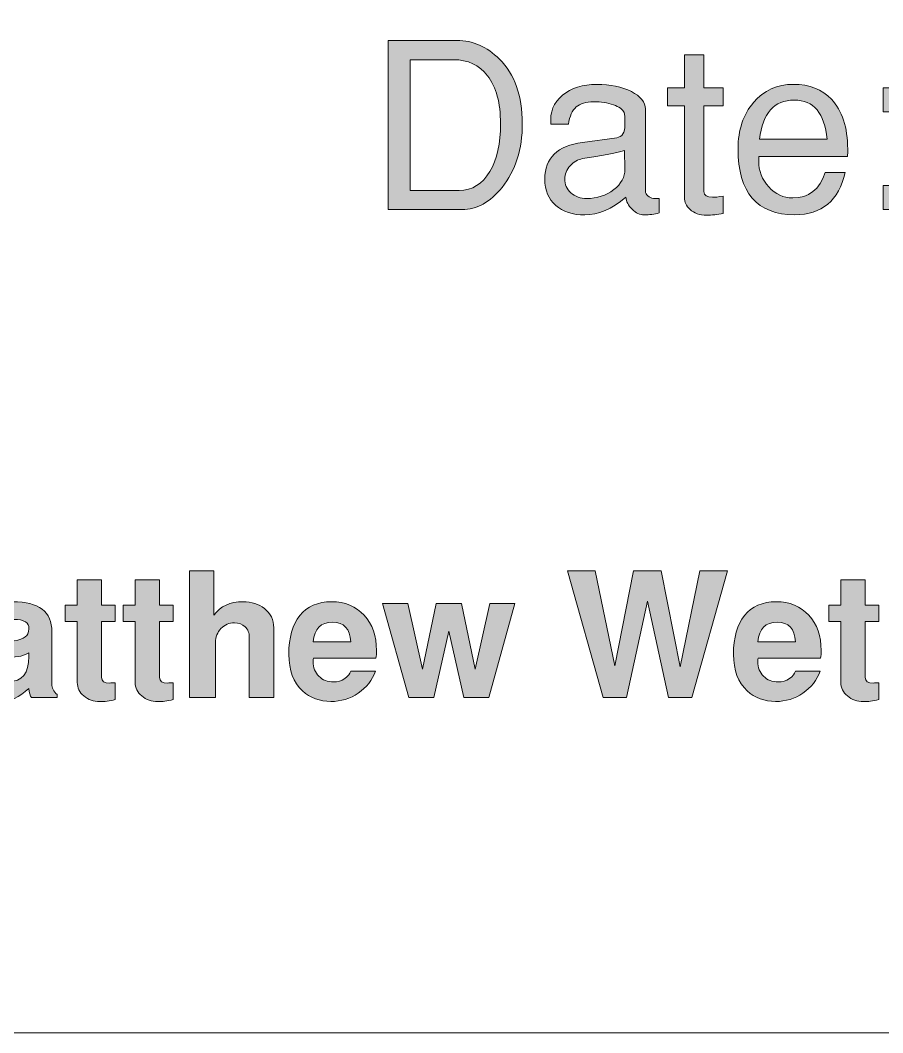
# Model space of a CAD drawing. Header units: inches. Extents: x 1.04 to 10.11, y -6.95 to -1.5.
# Drawn here: x 8.068 to 8.688, y -6.949 to -6.222 of the extents above; entities that cross this region are included whole.
import ezdxf

# ---------------------------------------------------------------- set-up
doc = ezdxf.new("R2010")
doc.units = ezdxf.units.IN
doc.header["$MEASUREMENT"] = 0
doc.layers.add('Layer 1', color=7, linetype='Continuous')

# ---------------------------------------------------------------- blocks, each defined once
blk = doc.blocks.new('block 258')
at = {"layer": 'Layer 1', "true_color": 0xed1f24}
h = blk.add_hatch(color=240, dxfattribs=at)
h.dxf.hatch_style = 2
edge = h.paths.add_edge_path()
edge.add_spline(control_points=[(8.42919, -6.29582), (8.42919, -6.31427), (8.42435, -6.32955), (8.41469, -6.34166), (8.40602, -6.35233), (8.39641, -6.35766), (8.38585, -6.35766), (8.38585, -6.35766), (8.33285, -6.35766), (8.33285, -6.35766), (8.33285, -6.35766), (8.33285, -6.23616), (8.33285, -6.23616), (8.33285, -6.23616), (8.38219, -6.23616), (8.38219, -6.23616), (8.39363, -6.23616), (8.4038, -6.24061), (8.41269, -6.24949), (8.42369, -6.26049), (8.42919, -6.27594), (8.42919, -6.29582)], knot_values=[0, 0, 0, 0, 1, 1, 1, 2, 2, 2, 3, 3, 3, 4, 4, 4, 5, 5, 5, 6, 6, 6, 7, 7, 7, 7], degree=3, periodic=1)
edge = h.paths.add_edge_path()
edge.add_spline(control_points=[(8.41352, -6.29582), (8.41352, -6.28105), (8.41041, -6.26961), (8.40419, -6.26149), (8.39819, -6.25382), (8.39002, -6.24999), (8.37969, -6.24999), (8.37969, -6.24999), (8.34852, -6.24999), (8.34852, -6.24999), (8.34852, -6.24999), (8.34852, -6.34382), (8.34852, -6.34382), (8.34852, -6.34382), (8.38386, -6.34382), (8.38386, -6.34382), (8.39319, -6.34382), (8.40052, -6.33933), (8.40586, -6.33033), (8.41096, -6.32166), (8.41352, -6.31016), (8.41352, -6.29582)], knot_values=[0, 0, 0, 0, 1, 1, 1, 2, 2, 2, 3, 3, 3, 4, 4, 4, 5, 5, 5, 6, 6, 6, 7, 7, 7, 7], degree=3, periodic=1)
h = blk.add_hatch(color=240, dxfattribs=at)
h.dxf.hatch_style = 2
edge = h.paths.add_edge_path()
edge.add_spline(control_points=[(8.57352, -6.36049), (8.56941, -6.36127), (8.56541, -6.36166), (8.56152, -6.36166), (8.55663, -6.36166), (8.55269, -6.36027), (8.54969, -6.35749), (8.54702, -6.35505), (8.54569, -6.35221), (8.54569, -6.34899), (8.54569, -6.34899), (8.54569, -6.28299), (8.54569, -6.28299), (8.54569, -6.28299), (8.53352, -6.28299), (8.53352, -6.28299), (8.53352, -6.28299), (8.53352, -6.27016), (8.53352, -6.27016), (8.53352, -6.27016), (8.54569, -6.27016), (8.54569, -6.27016), (8.54569, -6.27016), (8.54569, -6.24649), (8.54569, -6.24649), (8.54569, -6.24649), (8.55969, -6.24649), (8.55969, -6.24649), (8.55969, -6.24649), (8.55969, -6.27016), (8.55969, -6.27016), (8.55969, -6.27016), (8.57352, -6.27016), (8.57352, -6.27016), (8.57352, -6.27016), (8.57352, -6.28299), (8.57352, -6.28299), (8.57352, -6.28299), (8.55969, -6.28299), (8.55969, -6.28299), (8.55969, -6.28299), (8.55969, -6.34466), (8.55969, -6.34466), (8.55969, -6.34744), (8.56174, -6.34882), (8.56585, -6.34882), (8.56752, -6.34882), (8.57008, -6.34855), (8.57352, -6.348), (8.57352, -6.348), (8.57352, -6.36049), (8.57352, -6.36049)], knot_values=[0, 0, 0, 0, 1, 1, 1, 2, 2, 2, 3, 3, 3, 4, 4, 4, 5, 5, 5, 6, 6, 6, 7, 7, 7, 8, 8, 8, 9, 9, 9, 10, 10, 10, 11, 11, 11, 12, 12, 12, 13, 13, 13, 14, 14, 14, 15, 15, 15, 16, 16, 16, 17, 17, 17, 17], degree=3, periodic=1)
h = blk.add_hatch(color=240, dxfattribs=at)
h.dxf.hatch_style = 2
edge = h.paths.add_edge_path()
edge.add_spline(control_points=[(8.52752, -6.36003), (8.52407, -6.361), (8.52047, -6.36149), (8.51669, -6.36149), (8.51369, -6.36149), (8.51082, -6.36013), (8.5081, -6.35741), (8.50538, -6.35469), (8.50385, -6.35183), (8.50352, -6.34882), (8.49341, -6.35727), (8.48363, -6.36149), (8.47419, -6.36149), (8.46541, -6.36149), (8.45841, -6.35921), (8.45319, -6.35465), (8.44796, -6.35008), (8.44535, -6.34379), (8.44535, -6.33577), (8.44535, -6.32063), (8.45439, -6.31184), (8.47245, -6.30939), (8.47245, -6.30939), (8.49704, -6.30604), (8.49704, -6.30604), (8.50092, -6.30549), (8.50286, -6.30232), (8.50286, -6.29653), (8.50286, -6.29163), (8.50269, -6.28879), (8.50236, -6.28801), (8.50136, -6.28567), (8.49878, -6.28378), (8.49463, -6.28233), (8.49047, -6.28088), (8.48574, -6.28016), (8.48043, -6.28016), (8.47489, -6.28016), (8.4707, -6.28141), (8.46788, -6.28391), (8.46505, -6.28641), (8.4632, -6.29055), (8.46231, -6.29633), (8.46231, -6.29633), (8.44969, -6.29633), (8.44969, -6.29633), (8.44891, -6.28766), (8.45169, -6.28071), (8.45802, -6.27549), (8.46436, -6.27027), (8.47257, -6.26766), (8.48269, -6.26766), (8.49247, -6.26766), (8.50074, -6.26938), (8.50752, -6.27283), (8.5143, -6.27627), (8.51769, -6.28044), (8.51769, -6.28533), (8.51769, -6.28533), (8.51769, -6.34449), (8.51769, -6.34449), (8.51769, -6.34572), (8.51827, -6.34683), (8.51944, -6.34783), (8.5206, -6.34882), (8.52191, -6.34944), (8.52336, -6.34966), (8.52446, -6.34977), (8.52585, -6.34977), (8.52752, -6.34966), (8.52752, -6.34966), (8.52752, -6.36003), (8.52752, -6.36003)], knot_values=[0, 0, 0, 0, 1, 1, 1, 2, 2, 2, 3, 3, 3, 4, 4, 4, 5, 5, 5, 6, 6, 6, 7, 7, 7, 8, 8, 8, 9, 9, 9, 10, 10, 10, 11, 11, 11, 12, 12, 12, 13, 13, 13, 14, 14, 14, 15, 15, 15, 16, 16, 16, 17, 17, 17, 18, 18, 18, 19, 19, 19, 20, 20, 20, 21, 21, 21, 22, 22, 22, 23, 23, 23, 24, 24, 24, 24], degree=3, periodic=1)
edge = h.paths.add_edge_path()
edge.add_spline(control_points=[(8.50286, -6.32872), (8.50286, -6.32872), (8.50269, -6.31516), (8.50269, -6.31516), (8.49599, -6.31706), (8.48593, -6.31901), (8.47254, -6.32102), (8.46902, -6.3217), (8.466, -6.32343), (8.46347, -6.32621), (8.46095, -6.32901), (8.45969, -6.33213), (8.45969, -6.33559), (8.45969, -6.33961), (8.46117, -6.34296), (8.46414, -6.34564), (8.4671, -6.34832), (8.47089, -6.34966), (8.4755, -6.34966), (8.48297, -6.34966), (8.48943, -6.34754), (8.49487, -6.3433), (8.50031, -6.33905), (8.50296, -6.33419), (8.50286, -6.32872)], knot_values=[0, 0, 0, 0, 1, 1, 1, 2, 2, 2, 3, 3, 3, 4, 4, 4, 5, 5, 5, 6, 6, 6, 7, 7, 7, 8, 8, 8, 8], degree=3, periodic=1)
h = blk.add_hatch(color=240, dxfattribs=at)
h.dxf.hatch_style = 2
edge = h.paths.add_edge_path()
edge.add_spline(control_points=[(8.66302, -6.31432), (8.66302, -6.31644), (8.66296, -6.31816), (8.66285, -6.31949), (8.66285, -6.31949), (8.59918, -6.31949), (8.59918, -6.31949), (8.59907, -6.32027), (8.59902, -6.32138), (8.59902, -6.32283), (8.59902, -6.32983), (8.60143, -6.33599), (8.60625, -6.34133), (8.61107, -6.34666), (8.6168, -6.34932), (8.62345, -6.34932), (8.63498, -6.34932), (8.64279, -6.34321), (8.64689, -6.33099), (8.64689, -6.33099), (8.66119, -6.33099), (8.66119, -6.33099), (8.65652, -6.35122), (8.64446, -6.36133), (8.62502, -6.36133), (8.59779, -6.36133), (8.58419, -6.34555), (8.58419, -6.31399), (8.58419, -6.30044), (8.5879, -6.28933), (8.59535, -6.28066), (8.6028, -6.27199), (8.61235, -6.26766), (8.62402, -6.26766), (8.63546, -6.26766), (8.64457, -6.27122), (8.65135, -6.27833), (8.65902, -6.28644), (8.66291, -6.29843), (8.66302, -6.31432)], knot_values=[0, 0, 0, 0, 1, 1, 1, 2, 2, 2, 3, 3, 3, 4, 4, 4, 5, 5, 5, 6, 6, 6, 7, 7, 7, 8, 8, 8, 9, 9, 9, 10, 10, 10, 11, 11, 11, 12, 12, 12, 13, 13, 13, 13], degree=3, periodic=1)
edge = h.paths.add_edge_path()
edge.add_spline(control_points=[(8.64819, -6.30716), (8.6464, -6.28838), (8.63854, -6.27899), (8.62461, -6.27899), (8.61011, -6.27899), (8.6018, -6.28838), (8.59968, -6.30716), (8.59968, -6.30716), (8.64819, -6.30716), (8.64819, -6.30716)], knot_values=[0, 0, 0, 0, 1, 1, 1, 2, 2, 2, 3, 3, 3, 3], degree=3, periodic=1)
h = blk.add_hatch(color=240, dxfattribs=at)
h.dxf.hatch_style = 2
h.paths.add_polyline_path([(8.70568, -6.2875), (8.68835, -6.2875), (8.68835, -6.27016), (8.70568, -6.27016)])
h.paths.add_polyline_path([(8.70568, -6.35766), (8.68835, -6.35766), (8.68835, -6.34033), (8.70568, -6.34033)])
at = {"layer": 'Layer 1', "lineweight": 0}
for points in [[(8.70568, -6.2875), (8.68835, -6.2875), (8.68835, -6.27016), (8.70568, -6.27016), (8.70568, -6.2875)], [(8.70568, -6.35766), (8.68835, -6.35766), (8.68835, -6.34033), (8.70568, -6.34033), (8.70568, -6.35766)]]:
    blk.add_lwpolyline(points, dxfattribs=at)
for points, knots in [([(8.42919, -6.29582), (8.42919, -6.31427), (8.42435, -6.32955), (8.41469, -6.34166), (8.40602, -6.35233), (8.39641, -6.35766), (8.38585, -6.35766), (8.38585, -6.35766), (8.33285, -6.35766), (8.33285, -6.35766), (8.33285, -6.35766), (8.33285, -6.23616), (8.33285, -6.23616), (8.33285, -6.23616), (8.38219, -6.23616), (8.38219, -6.23616), (8.39363, -6.23616), (8.4038, -6.24061), (8.41269, -6.24949), (8.42369, -6.26049), (8.42919, -6.27594), (8.42919, -6.29582)], [0, 0, 0, 0, 1, 1, 1, 2, 2, 2, 3, 3, 3, 4, 4, 4, 5, 5, 5, 6, 6, 6, 7, 7, 7, 7]), ([(8.57352, -6.36049), (8.56941, -6.36127), (8.56541, -6.36166), (8.56152, -6.36166), (8.55663, -6.36166), (8.55269, -6.36027), (8.54969, -6.35749), (8.54702, -6.35505), (8.54569, -6.35221), (8.54569, -6.34899), (8.54569, -6.34899), (8.54569, -6.28299), (8.54569, -6.28299), (8.54569, -6.28299), (8.53352, -6.28299), (8.53352, -6.28299), (8.53352, -6.28299), (8.53352, -6.27016), (8.53352, -6.27016), (8.53352, -6.27016), (8.54569, -6.27016), (8.54569, -6.27016), (8.54569, -6.27016), (8.54569, -6.24649), (8.54569, -6.24649), (8.54569, -6.24649), (8.55969, -6.24649), (8.55969, -6.24649), (8.55969, -6.24649), (8.55969, -6.27016), (8.55969, -6.27016), (8.55969, -6.27016), (8.57352, -6.27016), (8.57352, -6.27016), (8.57352, -6.27016), (8.57352, -6.28299), (8.57352, -6.28299), (8.57352, -6.28299), (8.55969, -6.28299), (8.55969, -6.28299), (8.55969, -6.28299), (8.55969, -6.34466), (8.55969, -6.34466), (8.55969, -6.34744), (8.56174, -6.34882), (8.56585, -6.34882), (8.56752, -6.34882), (8.57008, -6.34855), (8.57352, -6.348), (8.57352, -6.348), (8.57352, -6.36049), (8.57352, -6.36049)], [0, 0, 0, 0, 1, 1, 1, 2, 2, 2, 3, 3, 3, 4, 4, 4, 5, 5, 5, 6, 6, 6, 7, 7, 7, 8, 8, 8, 9, 9, 9, 10, 10, 10, 11, 11, 11, 12, 12, 12, 13, 13, 13, 14, 14, 14, 15, 15, 15, 16, 16, 16, 17, 17, 17, 17]), ([(8.41352, -6.29582), (8.41352, -6.28105), (8.41041, -6.26961), (8.40419, -6.26149), (8.39819, -6.25382), (8.39002, -6.24999), (8.37969, -6.24999), (8.37969, -6.24999), (8.34852, -6.24999), (8.34852, -6.24999), (8.34852, -6.24999), (8.34852, -6.34382), (8.34852, -6.34382), (8.34852, -6.34382), (8.38386, -6.34382), (8.38386, -6.34382), (8.39319, -6.34382), (8.40052, -6.33933), (8.40586, -6.33033), (8.41096, -6.32166), (8.41352, -6.31016), (8.41352, -6.29582)], [0, 0, 0, 0, 1, 1, 1, 2, 2, 2, 3, 3, 3, 4, 4, 4, 5, 5, 5, 6, 6, 6, 7, 7, 7, 7]), ([(8.52752, -6.36003), (8.52407, -6.361), (8.52047, -6.36149), (8.51669, -6.36149), (8.51369, -6.36149), (8.51082, -6.36013), (8.5081, -6.35741), (8.50538, -6.35469), (8.50385, -6.35183), (8.50352, -6.34882), (8.49341, -6.35727), (8.48363, -6.36149), (8.47419, -6.36149), (8.46541, -6.36149), (8.45841, -6.35921), (8.45319, -6.35465), (8.44796, -6.35008), (8.44535, -6.34379), (8.44535, -6.33577), (8.44535, -6.32063), (8.45439, -6.31184), (8.47245, -6.30939), (8.47245, -6.30939), (8.49704, -6.30604), (8.49704, -6.30604), (8.50092, -6.30549), (8.50286, -6.30232), (8.50286, -6.29653), (8.50286, -6.29163), (8.50269, -6.28879), (8.50236, -6.28801), (8.50136, -6.28567), (8.49878, -6.28378), (8.49463, -6.28233), (8.49047, -6.28088), (8.48574, -6.28016), (8.48043, -6.28016), (8.47489, -6.28016), (8.4707, -6.28141), (8.46788, -6.28391), (8.46505, -6.28641), (8.4632, -6.29055), (8.46231, -6.29633), (8.46231, -6.29633), (8.44969, -6.29633), (8.44969, -6.29633), (8.44891, -6.28766), (8.45169, -6.28071), (8.45802, -6.27549), (8.46436, -6.27027), (8.47257, -6.26766), (8.48269, -6.26766), (8.49247, -6.26766), (8.50074, -6.26938), (8.50752, -6.27283), (8.5143, -6.27627), (8.51769, -6.28044), (8.51769, -6.28533), (8.51769, -6.28533), (8.51769, -6.34449), (8.51769, -6.34449), (8.51769, -6.34572), (8.51827, -6.34683), (8.51944, -6.34783), (8.5206, -6.34882), (8.52191, -6.34944), (8.52336, -6.34966), (8.52446, -6.34977), (8.52585, -6.34977), (8.52752, -6.34966), (8.52752, -6.34966), (8.52752, -6.36003), (8.52752, -6.36003)], [0, 0, 0, 0, 1, 1, 1, 2, 2, 2, 3, 3, 3, 4, 4, 4, 5, 5, 5, 6, 6, 6, 7, 7, 7, 8, 8, 8, 9, 9, 9, 10, 10, 10, 11, 11, 11, 12, 12, 12, 13, 13, 13, 14, 14, 14, 15, 15, 15, 16, 16, 16, 17, 17, 17, 18, 18, 18, 19, 19, 19, 20, 20, 20, 21, 21, 21, 22, 22, 22, 23, 23, 23, 24, 24, 24, 24]), ([(8.66302, -6.31432), (8.66302, -6.31644), (8.66296, -6.31816), (8.66285, -6.31949), (8.66285, -6.31949), (8.59918, -6.31949), (8.59918, -6.31949), (8.59907, -6.32027), (8.59902, -6.32138), (8.59902, -6.32283), (8.59902, -6.32983), (8.60143, -6.33599), (8.60625, -6.34133), (8.61107, -6.34666), (8.6168, -6.34932), (8.62345, -6.34932), (8.63498, -6.34932), (8.64279, -6.34321), (8.64689, -6.33099), (8.64689, -6.33099), (8.66119, -6.33099), (8.66119, -6.33099), (8.65652, -6.35122), (8.64446, -6.36133), (8.62502, -6.36133), (8.59779, -6.36133), (8.58419, -6.34555), (8.58419, -6.31399), (8.58419, -6.30044), (8.5879, -6.28933), (8.59535, -6.28066), (8.6028, -6.27199), (8.61235, -6.26766), (8.62402, -6.26766), (8.63546, -6.26766), (8.64457, -6.27122), (8.65135, -6.27833), (8.65902, -6.28644), (8.66291, -6.29843), (8.66302, -6.31432)], [0, 0, 0, 0, 1, 1, 1, 2, 2, 2, 3, 3, 3, 4, 4, 4, 5, 5, 5, 6, 6, 6, 7, 7, 7, 8, 8, 8, 9, 9, 9, 10, 10, 10, 11, 11, 11, 12, 12, 12, 13, 13, 13, 13]), ([(8.64819, -6.30716), (8.6464, -6.28838), (8.63854, -6.27899), (8.62461, -6.27899), (8.61011, -6.27899), (8.6018, -6.28838), (8.59968, -6.30716), (8.59968, -6.30716), (8.64819, -6.30716), (8.64819, -6.30716)], [0, 0, 0, 0, 1, 1, 1, 2, 2, 2, 3, 3, 3, 3]), ([(8.50286, -6.32872), (8.50286, -6.32872), (8.50269, -6.31516), (8.50269, -6.31516), (8.49599, -6.31706), (8.48593, -6.31901), (8.47254, -6.32102), (8.46902, -6.3217), (8.466, -6.32343), (8.46347, -6.32621), (8.46095, -6.32901), (8.45969, -6.33213), (8.45969, -6.33559), (8.45969, -6.33961), (8.46117, -6.34296), (8.46414, -6.34564), (8.4671, -6.34832), (8.47089, -6.34966), (8.4755, -6.34966), (8.48297, -6.34966), (8.48943, -6.34754), (8.49487, -6.3433), (8.50031, -6.33905), (8.50296, -6.33419), (8.50286, -6.32872)], [0, 0, 0, 0, 1, 1, 1, 2, 2, 2, 3, 3, 3, 4, 4, 4, 5, 5, 5, 6, 6, 6, 7, 7, 7, 8, 8, 8, 8])]:
    blk.add_open_spline(points, degree=3, knots=knots, dxfattribs=at)
blk = doc.blocks.new('block 257')
at = {"layer": 'Layer 1'}
blk.add_blockref('block 258', (0, 0), dxfattribs=at)
blk = doc.blocks.new('block 271')
at = {"layer": 'Layer 1', "true_color": 0xed1f24}
h = blk.add_hatch(color=240, dxfattribs=at)
h.dxf.hatch_style = 2
edge = h.paths.add_edge_path()
edge.add_spline(control_points=[(8.25054, -6.70829), (8.25054, -6.70829), (8.23303, -6.70829), (8.23303, -6.70829), (8.23303, -6.70829), (8.23303, -6.66506), (8.23303, -6.66506), (8.23303, -6.6618), (8.23204, -6.65923), (8.23003, -6.65736), (8.22803, -6.65548), (8.22549, -6.65453), (8.22241, -6.65453), (8.21849, -6.65453), (8.21524, -6.65589), (8.21266, -6.65861), (8.21008, -6.66132), (8.20878, -6.66473), (8.20878, -6.66882), (8.20878, -6.66882), (8.20878, -6.70829), (8.20878, -6.70829), (8.20878, -6.70829), (8.19003, -6.70829), (8.19003, -6.70829), (8.19003, -6.70829), (8.19003, -6.61716), (8.19003, -6.61716), (8.19003, -6.61716), (8.20753, -6.61716), (8.20753, -6.61716), (8.20753, -6.61716), (8.20753, -6.64903), (8.20753, -6.64903), (8.21228, -6.64262), (8.21928, -6.63941), (8.22853, -6.63941), (8.23461, -6.63941), (8.23974, -6.64104), (8.24391, -6.64429), (8.24832, -6.64779), (8.25054, -6.65237), (8.25054, -6.65803), (8.25054, -6.65803), (8.25054, -6.70829), (8.25054, -6.70829)], knot_values=[0, 0, 0, 0, 1, 1, 1, 2, 2, 2, 3, 3, 3, 4, 4, 4, 5, 5, 5, 6, 6, 6, 7, 7, 7, 8, 8, 8, 9, 9, 9, 10, 10, 10, 11, 11, 11, 12, 12, 12, 13, 13, 13, 14, 14, 14, 15, 15, 15, 15], degree=3, periodic=1)
h = blk.add_hatch(color=240, dxfattribs=at)
h.dxf.hatch_style = 2
h.paths.add_polyline_path([(8.57655, -6.61716), (8.55104, -6.70829), (8.53417, -6.70829), (8.5191, -6.63898), (8.50411, -6.70829), (8.48721, -6.70829), (8.46167, -6.61716), (8.48154, -6.61716), (8.49554, -6.68541), (8.50917, -6.61716), (8.52904, -6.61716), (8.54267, -6.68616), (8.55667, -6.61716)])
h = blk.add_hatch(color=240, dxfattribs=at)
h.dxf.hatch_style = 2
edge = h.paths.add_edge_path()
edge.add_spline(control_points=[(8.13666, -6.70966), (8.13257, -6.71066), (8.12886, -6.71116), (8.12553, -6.71116), (8.12111, -6.71116), (8.11732, -6.7098), (8.11416, -6.7071), (8.11099, -6.70439), (8.1094, -6.70116), (8.1094, -6.69741), (8.1094, -6.69741), (8.1094, -6.65354), (8.1094, -6.65354), (8.1094, -6.65354), (8.10078, -6.65354), (8.10078, -6.65354), (8.10078, -6.65354), (8.10078, -6.64191), (8.10078, -6.64191), (8.10078, -6.64191), (8.1094, -6.64191), (8.1094, -6.64191), (8.1094, -6.64191), (8.1094, -6.62354), (8.1094, -6.62354), (8.1094, -6.62354), (8.12691, -6.62354), (8.12691, -6.62354), (8.12691, -6.62354), (8.12691, -6.64191), (8.12691, -6.64191), (8.12691, -6.64191), (8.13666, -6.64191), (8.13666, -6.64191), (8.13666, -6.64191), (8.13666, -6.65354), (8.13666, -6.65354), (8.13666, -6.65354), (8.12691, -6.65354), (8.12691, -6.65354), (8.12691, -6.65354), (8.12691, -6.69391), (8.12691, -6.69391), (8.12691, -6.69649), (8.12886, -6.69779), (8.13278, -6.69779), (8.13369, -6.69771), (8.13499, -6.69762), (8.13666, -6.69754), (8.13666, -6.69754), (8.13666, -6.70966), (8.13666, -6.70966)], knot_values=[0, 0, 0, 0, 1, 1, 1, 2, 2, 2, 3, 3, 3, 4, 4, 4, 5, 5, 5, 6, 6, 6, 7, 7, 7, 8, 8, 8, 9, 9, 9, 10, 10, 10, 11, 11, 11, 12, 12, 12, 13, 13, 13, 14, 14, 14, 15, 15, 15, 16, 16, 16, 17, 17, 17, 17], degree=3, periodic=1)
h = blk.add_hatch(color=240, dxfattribs=at)
h.dxf.hatch_style = 2
edge = h.paths.add_edge_path()
edge.add_spline(control_points=[(8.17828, -6.70966), (8.17419, -6.71066), (8.17048, -6.71116), (8.16715, -6.71116), (8.16274, -6.71116), (8.15895, -6.7098), (8.15578, -6.7071), (8.15262, -6.70439), (8.15103, -6.70116), (8.15103, -6.69741), (8.15103, -6.69741), (8.15103, -6.65354), (8.15103, -6.65354), (8.15103, -6.65354), (8.1424, -6.65354), (8.1424, -6.65354), (8.1424, -6.65354), (8.1424, -6.64191), (8.1424, -6.64191), (8.1424, -6.64191), (8.15103, -6.64191), (8.15103, -6.64191), (8.15103, -6.64191), (8.15103, -6.62354), (8.15103, -6.62354), (8.15103, -6.62354), (8.16853, -6.62354), (8.16853, -6.62354), (8.16853, -6.62354), (8.16853, -6.64191), (8.16853, -6.64191), (8.16853, -6.64191), (8.17828, -6.64191), (8.17828, -6.64191), (8.17828, -6.64191), (8.17828, -6.65354), (8.17828, -6.65354), (8.17828, -6.65354), (8.16853, -6.65354), (8.16853, -6.65354), (8.16853, -6.65354), (8.16853, -6.69391), (8.16853, -6.69391), (8.16853, -6.69649), (8.17048, -6.69779), (8.1744, -6.69779), (8.17532, -6.69771), (8.17662, -6.69762), (8.17828, -6.69754), (8.17828, -6.69754), (8.17828, -6.70966), (8.17828, -6.70966)], knot_values=[0, 0, 0, 0, 1, 1, 1, 2, 2, 2, 3, 3, 3, 4, 4, 4, 5, 5, 5, 6, 6, 6, 7, 7, 7, 8, 8, 8, 9, 9, 9, 10, 10, 10, 11, 11, 11, 12, 12, 12, 13, 13, 13, 14, 14, 14, 15, 15, 15, 16, 16, 16, 17, 17, 17, 17], degree=3, periodic=1)
h = blk.add_hatch(color=240, dxfattribs=at)
h.dxf.hatch_style = 2
edge = h.paths.add_edge_path()
edge.add_spline(control_points=[(8.68529, -6.70966), (8.68121, -6.71066), (8.6775, -6.71116), (8.67417, -6.71116), (8.66975, -6.71116), (8.66596, -6.7098), (8.66279, -6.7071), (8.65963, -6.70439), (8.65804, -6.70116), (8.65804, -6.69741), (8.65804, -6.69741), (8.65804, -6.65354), (8.65804, -6.65354), (8.65804, -6.65354), (8.64941, -6.65354), (8.64941, -6.65354), (8.64941, -6.65354), (8.64941, -6.64191), (8.64941, -6.64191), (8.64941, -6.64191), (8.65804, -6.64191), (8.65804, -6.64191), (8.65804, -6.64191), (8.65804, -6.62354), (8.65804, -6.62354), (8.65804, -6.62354), (8.67554, -6.62354), (8.67554, -6.62354), (8.67554, -6.62354), (8.67554, -6.64191), (8.67554, -6.64191), (8.67554, -6.64191), (8.68529, -6.64191), (8.68529, -6.64191), (8.68529, -6.64191), (8.68529, -6.65354), (8.68529, -6.65354), (8.68529, -6.65354), (8.67554, -6.65354), (8.67554, -6.65354), (8.67554, -6.65354), (8.67554, -6.69391), (8.67554, -6.69391), (8.67554, -6.69649), (8.6775, -6.69779), (8.68142, -6.69779), (8.68233, -6.69771), (8.68362, -6.69762), (8.68529, -6.69754), (8.68529, -6.69754), (8.68529, -6.70966), (8.68529, -6.70966)], knot_values=[0, 0, 0, 0, 1, 1, 1, 2, 2, 2, 3, 3, 3, 4, 4, 4, 5, 5, 5, 6, 6, 6, 7, 7, 7, 8, 8, 8, 9, 9, 9, 10, 10, 10, 11, 11, 11, 12, 12, 12, 13, 13, 13, 14, 14, 14, 15, 15, 15, 16, 16, 16, 17, 17, 17, 17], degree=3, periodic=1)
h = blk.add_hatch(color=240, dxfattribs=at)
h.dxf.hatch_style = 2
edge = h.paths.add_edge_path()
edge.add_spline(control_points=[(8.09503, -6.70829), (8.09503, -6.70829), (8.07641, -6.70829), (8.07641, -6.70829), (8.07558, -6.70696), (8.07494, -6.70475), (8.07453, -6.70166), (8.06812, -6.70808), (8.06091, -6.71128), (8.0529, -6.71128), (8.04641, -6.71128), (8.04145, -6.70947), (8.03803, -6.70585), (8.03461, -6.70222), (8.0329, -6.69708), (8.0329, -6.69041), (8.0329, -6.68491), (8.03453, -6.6802), (8.03778, -6.67628), (8.04103, -6.67237), (8.0454, -6.67), (8.0509, -6.66916), (8.05349, -6.66883), (8.05786, -6.66825), (8.06403, -6.66741), (8.06769, -6.66683), (8.07035, -6.66593), (8.07197, -6.66472), (8.07359, -6.66351), (8.07449, -6.66158), (8.07466, -6.65891), (8.0749, -6.65433), (8.07128, -6.65204), (8.06378, -6.65204), (8.05595, -6.65204), (8.05191, -6.6557), (8.05166, -6.66304), (8.05166, -6.66304), (8.03503, -6.66304), (8.03503, -6.66304), (8.03536, -6.65504), (8.03776, -6.6491), (8.04222, -6.64522), (8.04668, -6.64135), (8.05366, -6.63941), (8.06316, -6.63941), (8.08182, -6.63941), (8.09116, -6.64662), (8.09116, -6.66104), (8.09116, -6.66104), (8.09116, -6.69841), (8.09116, -6.69841), (8.09116, -6.70133), (8.09245, -6.70387), (8.09503, -6.70603), (8.09503, -6.70603), (8.09503, -6.70829), (8.09503, -6.70829)], knot_values=[0, 0, 0, 0, 1, 1, 1, 2, 2, 2, 3, 3, 3, 4, 4, 4, 5, 5, 5, 6, 6, 6, 7, 7, 7, 8, 8, 8, 9, 9, 9, 10, 10, 10, 11, 11, 11, 12, 12, 12, 13, 13, 13, 14, 14, 14, 15, 15, 15, 16, 16, 16, 17, 17, 17, 18, 18, 18, 19, 19, 19, 19], degree=3, periodic=1)
edge = h.paths.add_edge_path()
edge.add_spline(control_points=[(8.07466, -6.67879), (8.07466, -6.67879), (8.07466, -6.67616), (8.07466, -6.67616), (8.07214, -6.67758), (8.06959, -6.67845), (8.06699, -6.67879), (8.06088, -6.67954), (8.05678, -6.68045), (8.05468, -6.68154), (8.05174, -6.68296), (8.05028, -6.68545), (8.05028, -6.68903), (8.05028, -6.69421), (8.05351, -6.69678), (8.05996, -6.69678), (8.06976, -6.69678), (8.07466, -6.69079), (8.07466, -6.67879)], knot_values=[0, 0, 0, 0, 1, 1, 1, 2, 2, 2, 3, 3, 3, 4, 4, 4, 5, 5, 5, 6, 6, 6, 6], degree=3, periodic=1)
h = blk.add_hatch(color=240, dxfattribs=at)
h.dxf.hatch_style = 2
edge = h.paths.add_edge_path()
edge.add_spline(control_points=[(8.32441, -6.67453), (8.32441, -6.67653), (8.32429, -6.67833), (8.32403, -6.67991), (8.32403, -6.67991), (8.27916, -6.67991), (8.27916, -6.67991), (8.27898, -6.68041), (8.2789, -6.68121), (8.2789, -6.68228), (8.2789, -6.68671), (8.28027, -6.69027), (8.283, -6.69297), (8.28571, -6.69569), (8.28927, -6.69704), (8.29365, -6.69704), (8.29654, -6.69704), (8.29922, -6.6962), (8.30169, -6.69453), (8.30393, -6.69295), (8.30532, -6.69116), (8.30591, -6.68916), (8.30591, -6.68916), (8.32366, -6.68916), (8.32366, -6.68916), (8.32133, -6.69575), (8.31722, -6.70104), (8.31135, -6.70504), (8.30547, -6.70904), (8.29891, -6.71104), (8.29165, -6.71104), (8.28357, -6.71104), (8.27679, -6.7085), (8.27128, -6.70341), (8.26469, -6.69733), (8.26141, -6.68862), (8.26141, -6.67729), (8.26141, -6.66512), (8.26405, -6.65577), (8.26934, -6.64922), (8.27463, -6.64268), (8.28224, -6.63941), (8.29215, -6.63941), (8.30183, -6.63941), (8.30961, -6.64264), (8.31554, -6.6491), (8.32145, -6.65556), (8.32441, -6.66404), (8.32441, -6.67453)], knot_values=[0, 0, 0, 0, 1, 1, 1, 2, 2, 2, 3, 3, 3, 4, 4, 4, 5, 5, 5, 6, 6, 6, 7, 7, 7, 8, 8, 8, 9, 9, 9, 10, 10, 10, 11, 11, 11, 12, 12, 12, 13, 13, 13, 14, 14, 14, 15, 15, 15, 16, 16, 16, 16], degree=3, periodic=1)
edge = h.paths.add_edge_path()
edge.add_spline(control_points=[(8.30591, -6.66816), (8.30541, -6.65875), (8.30103, -6.65404), (8.29279, -6.65404), (8.28446, -6.65404), (8.27984, -6.65875), (8.2789, -6.66816), (8.2789, -6.66816), (8.30591, -6.66816), (8.30591, -6.66816)], knot_values=[0, 0, 0, 0, 1, 1, 1, 2, 2, 2, 3, 3, 3, 3], degree=3, periodic=1)
h = blk.add_hatch(color=240, dxfattribs=at)
h.dxf.hatch_style = 2
h.paths.add_polyline_path([(8.42391, -6.64054), (8.40504, -6.70829), (8.38706, -6.70829), (8.37641, -6.66043), (8.36567, -6.70829), (8.34767, -6.70829), (8.32878, -6.64054), (8.34691, -6.64054), (8.35741, -6.68791), (8.36728, -6.64054), (8.3854, -6.64054), (8.39528, -6.68778), (8.40579, -6.64054)])
h = blk.add_hatch(color=240, dxfattribs=at)
h.dxf.hatch_style = 2
edge = h.paths.add_edge_path()
edge.add_spline(control_points=[(8.64392, -6.67453), (8.64392, -6.67653), (8.6438, -6.67833), (8.64354, -6.67991), (8.64354, -6.67991), (8.59867, -6.67991), (8.59867, -6.67991), (8.5985, -6.68041), (8.59842, -6.68121), (8.59842, -6.68228), (8.59842, -6.68671), (8.59979, -6.69027), (8.60251, -6.69297), (8.60522, -6.69569), (8.60878, -6.69704), (8.61316, -6.69704), (8.61605, -6.69704), (8.61873, -6.6962), (8.6212, -6.69453), (8.62344, -6.69295), (8.62484, -6.69116), (8.62542, -6.68916), (8.62542, -6.68916), (8.64317, -6.68916), (8.64317, -6.68916), (8.64084, -6.69575), (8.63673, -6.70104), (8.63086, -6.70504), (8.62499, -6.70904), (8.61842, -6.71104), (8.61117, -6.71104), (8.60308, -6.71104), (8.5963, -6.7085), (8.59079, -6.70341), (8.58421, -6.69733), (8.58092, -6.68862), (8.58092, -6.67729), (8.58092, -6.66512), (8.58356, -6.65577), (8.58885, -6.64922), (8.59414, -6.64268), (8.60175, -6.63941), (8.61167, -6.63941), (8.62134, -6.63941), (8.62912, -6.64264), (8.63505, -6.6491), (8.64096, -6.65556), (8.64392, -6.66404), (8.64392, -6.67453)], knot_values=[0, 0, 0, 0, 1, 1, 1, 2, 2, 2, 3, 3, 3, 4, 4, 4, 5, 5, 5, 6, 6, 6, 7, 7, 7, 8, 8, 8, 9, 9, 9, 10, 10, 10, 11, 11, 11, 12, 12, 12, 13, 13, 13, 14, 14, 14, 15, 15, 15, 16, 16, 16, 16], degree=3, periodic=1)
edge = h.paths.add_edge_path()
edge.add_spline(control_points=[(8.62542, -6.66816), (8.62492, -6.65875), (8.62054, -6.65404), (8.6123, -6.65404), (8.60398, -6.65404), (8.59935, -6.65875), (8.59842, -6.66816), (8.59842, -6.66816), (8.62542, -6.66816), (8.62542, -6.66816)], knot_values=[0, 0, 0, 0, 1, 1, 1, 2, 2, 2, 3, 3, 3, 3], degree=3, periodic=1)
at = {"layer": 'Layer 1', "lineweight": 0}
for points in [[(8.57655, -6.61716), (8.55104, -6.70829), (8.53417, -6.70829), (8.5191, -6.63898), (8.50411, -6.70829), (8.48721, -6.70829), (8.46167, -6.61716), (8.48154, -6.61716), (8.49554, -6.68541), (8.50917, -6.61716), (8.52904, -6.61716), (8.54267, -6.68616), (8.55667, -6.61716), (8.57655, -6.61716)], [(8.42391, -6.64054), (8.40504, -6.70829), (8.38706, -6.70829), (8.37641, -6.66043), (8.36567, -6.70829), (8.34767, -6.70829), (8.32878, -6.64054), (8.34691, -6.64054), (8.35741, -6.68791), (8.36728, -6.64054), (8.3854, -6.64054), (8.39528, -6.68778), (8.40579, -6.64054), (8.42391, -6.64054)]]:
    blk.add_lwpolyline(points, dxfattribs=at)
for points, knots in [([(8.25054, -6.70829), (8.25054, -6.70829), (8.23303, -6.70829), (8.23303, -6.70829), (8.23303, -6.70829), (8.23303, -6.66506), (8.23303, -6.66506), (8.23303, -6.6618), (8.23204, -6.65923), (8.23003, -6.65736), (8.22803, -6.65548), (8.22549, -6.65453), (8.22241, -6.65453), (8.21849, -6.65453), (8.21524, -6.65589), (8.21266, -6.65861), (8.21008, -6.66132), (8.20878, -6.66473), (8.20878, -6.66882), (8.20878, -6.66882), (8.20878, -6.70829), (8.20878, -6.70829), (8.20878, -6.70829), (8.19003, -6.70829), (8.19003, -6.70829), (8.19003, -6.70829), (8.19003, -6.61716), (8.19003, -6.61716), (8.19003, -6.61716), (8.20753, -6.61716), (8.20753, -6.61716), (8.20753, -6.61716), (8.20753, -6.64903), (8.20753, -6.64903), (8.21228, -6.64262), (8.21928, -6.63941), (8.22853, -6.63941), (8.23461, -6.63941), (8.23974, -6.64104), (8.24391, -6.64429), (8.24832, -6.64779), (8.25054, -6.65237), (8.25054, -6.65803), (8.25054, -6.65803), (8.25054, -6.70829), (8.25054, -6.70829)], [0, 0, 0, 0, 1, 1, 1, 2, 2, 2, 3, 3, 3, 4, 4, 4, 5, 5, 5, 6, 6, 6, 7, 7, 7, 8, 8, 8, 9, 9, 9, 10, 10, 10, 11, 11, 11, 12, 12, 12, 13, 13, 13, 14, 14, 14, 15, 15, 15, 15]), ([(8.13666, -6.70966), (8.13257, -6.71066), (8.12886, -6.71116), (8.12553, -6.71116), (8.12111, -6.71116), (8.11732, -6.7098), (8.11416, -6.7071), (8.11099, -6.70439), (8.1094, -6.70116), (8.1094, -6.69741), (8.1094, -6.69741), (8.1094, -6.65354), (8.1094, -6.65354), (8.1094, -6.65354), (8.10078, -6.65354), (8.10078, -6.65354), (8.10078, -6.65354), (8.10078, -6.64191), (8.10078, -6.64191), (8.10078, -6.64191), (8.1094, -6.64191), (8.1094, -6.64191), (8.1094, -6.64191), (8.1094, -6.62354), (8.1094, -6.62354), (8.1094, -6.62354), (8.12691, -6.62354), (8.12691, -6.62354), (8.12691, -6.62354), (8.12691, -6.64191), (8.12691, -6.64191), (8.12691, -6.64191), (8.13666, -6.64191), (8.13666, -6.64191), (8.13666, -6.64191), (8.13666, -6.65354), (8.13666, -6.65354), (8.13666, -6.65354), (8.12691, -6.65354), (8.12691, -6.65354), (8.12691, -6.65354), (8.12691, -6.69391), (8.12691, -6.69391), (8.12691, -6.69649), (8.12886, -6.69779), (8.13278, -6.69779), (8.13369, -6.69771), (8.13499, -6.69762), (8.13666, -6.69754), (8.13666, -6.69754), (8.13666, -6.70966), (8.13666, -6.70966)], [0, 0, 0, 0, 1, 1, 1, 2, 2, 2, 3, 3, 3, 4, 4, 4, 5, 5, 5, 6, 6, 6, 7, 7, 7, 8, 8, 8, 9, 9, 9, 10, 10, 10, 11, 11, 11, 12, 12, 12, 13, 13, 13, 14, 14, 14, 15, 15, 15, 16, 16, 16, 17, 17, 17, 17]), ([(8.17828, -6.70966), (8.17419, -6.71066), (8.17048, -6.71116), (8.16715, -6.71116), (8.16274, -6.71116), (8.15895, -6.7098), (8.15578, -6.7071), (8.15262, -6.70439), (8.15103, -6.70116), (8.15103, -6.69741), (8.15103, -6.69741), (8.15103, -6.65354), (8.15103, -6.65354), (8.15103, -6.65354), (8.1424, -6.65354), (8.1424, -6.65354), (8.1424, -6.65354), (8.1424, -6.64191), (8.1424, -6.64191), (8.1424, -6.64191), (8.15103, -6.64191), (8.15103, -6.64191), (8.15103, -6.64191), (8.15103, -6.62354), (8.15103, -6.62354), (8.15103, -6.62354), (8.16853, -6.62354), (8.16853, -6.62354), (8.16853, -6.62354), (8.16853, -6.64191), (8.16853, -6.64191), (8.16853, -6.64191), (8.17828, -6.64191), (8.17828, -6.64191), (8.17828, -6.64191), (8.17828, -6.65354), (8.17828, -6.65354), (8.17828, -6.65354), (8.16853, -6.65354), (8.16853, -6.65354), (8.16853, -6.65354), (8.16853, -6.69391), (8.16853, -6.69391), (8.16853, -6.69649), (8.17048, -6.69779), (8.1744, -6.69779), (8.17532, -6.69771), (8.17662, -6.69762), (8.17828, -6.69754), (8.17828, -6.69754), (8.17828, -6.70966), (8.17828, -6.70966)], [0, 0, 0, 0, 1, 1, 1, 2, 2, 2, 3, 3, 3, 4, 4, 4, 5, 5, 5, 6, 6, 6, 7, 7, 7, 8, 8, 8, 9, 9, 9, 10, 10, 10, 11, 11, 11, 12, 12, 12, 13, 13, 13, 14, 14, 14, 15, 15, 15, 16, 16, 16, 17, 17, 17, 17]), ([(8.68529, -6.70966), (8.68121, -6.71066), (8.6775, -6.71116), (8.67417, -6.71116), (8.66975, -6.71116), (8.66596, -6.7098), (8.66279, -6.7071), (8.65963, -6.70439), (8.65804, -6.70116), (8.65804, -6.69741), (8.65804, -6.69741), (8.65804, -6.65354), (8.65804, -6.65354), (8.65804, -6.65354), (8.64941, -6.65354), (8.64941, -6.65354), (8.64941, -6.65354), (8.64941, -6.64191), (8.64941, -6.64191), (8.64941, -6.64191), (8.65804, -6.64191), (8.65804, -6.64191), (8.65804, -6.64191), (8.65804, -6.62354), (8.65804, -6.62354), (8.65804, -6.62354), (8.67554, -6.62354), (8.67554, -6.62354), (8.67554, -6.62354), (8.67554, -6.64191), (8.67554, -6.64191), (8.67554, -6.64191), (8.68529, -6.64191), (8.68529, -6.64191), (8.68529, -6.64191), (8.68529, -6.65354), (8.68529, -6.65354), (8.68529, -6.65354), (8.67554, -6.65354), (8.67554, -6.65354), (8.67554, -6.65354), (8.67554, -6.69391), (8.67554, -6.69391), (8.67554, -6.69649), (8.6775, -6.69779), (8.68142, -6.69779), (8.68233, -6.69771), (8.68362, -6.69762), (8.68529, -6.69754), (8.68529, -6.69754), (8.68529, -6.70966), (8.68529, -6.70966)], [0, 0, 0, 0, 1, 1, 1, 2, 2, 2, 3, 3, 3, 4, 4, 4, 5, 5, 5, 6, 6, 6, 7, 7, 7, 8, 8, 8, 9, 9, 9, 10, 10, 10, 11, 11, 11, 12, 12, 12, 13, 13, 13, 14, 14, 14, 15, 15, 15, 16, 16, 16, 17, 17, 17, 17]), ([(8.09503, -6.70829), (8.09503, -6.70829), (8.07641, -6.70829), (8.07641, -6.70829), (8.07558, -6.70696), (8.07494, -6.70475), (8.07453, -6.70166), (8.06812, -6.70808), (8.06091, -6.71128), (8.0529, -6.71128), (8.04641, -6.71128), (8.04145, -6.70947), (8.03803, -6.70585), (8.03461, -6.70222), (8.0329, -6.69708), (8.0329, -6.69041), (8.0329, -6.68491), (8.03453, -6.6802), (8.03778, -6.67628), (8.04103, -6.67237), (8.0454, -6.67), (8.0509, -6.66916), (8.05349, -6.66883), (8.05786, -6.66825), (8.06403, -6.66741), (8.06769, -6.66683), (8.07035, -6.66593), (8.07197, -6.66472), (8.07359, -6.66351), (8.07449, -6.66158), (8.07466, -6.65891), (8.0749, -6.65433), (8.07128, -6.65204), (8.06378, -6.65204), (8.05595, -6.65204), (8.05191, -6.6557), (8.05166, -6.66304), (8.05166, -6.66304), (8.03503, -6.66304), (8.03503, -6.66304), (8.03536, -6.65504), (8.03776, -6.6491), (8.04222, -6.64522), (8.04668, -6.64135), (8.05366, -6.63941), (8.06316, -6.63941), (8.08182, -6.63941), (8.09116, -6.64662), (8.09116, -6.66104), (8.09116, -6.66104), (8.09116, -6.69841), (8.09116, -6.69841), (8.09116, -6.70133), (8.09245, -6.70387), (8.09503, -6.70603), (8.09503, -6.70603), (8.09503, -6.70829), (8.09503, -6.70829)], [0, 0, 0, 0, 1, 1, 1, 2, 2, 2, 3, 3, 3, 4, 4, 4, 5, 5, 5, 6, 6, 6, 7, 7, 7, 8, 8, 8, 9, 9, 9, 10, 10, 10, 11, 11, 11, 12, 12, 12, 13, 13, 13, 14, 14, 14, 15, 15, 15, 16, 16, 16, 17, 17, 17, 18, 18, 18, 19, 19, 19, 19]), ([(8.32441, -6.67453), (8.32441, -6.67653), (8.32429, -6.67833), (8.32403, -6.67991), (8.32403, -6.67991), (8.27916, -6.67991), (8.27916, -6.67991), (8.27898, -6.68041), (8.2789, -6.68121), (8.2789, -6.68228), (8.2789, -6.68671), (8.28027, -6.69027), (8.283, -6.69297), (8.28571, -6.69569), (8.28927, -6.69704), (8.29365, -6.69704), (8.29654, -6.69704), (8.29922, -6.6962), (8.30169, -6.69453), (8.30393, -6.69295), (8.30532, -6.69116), (8.30591, -6.68916), (8.30591, -6.68916), (8.32366, -6.68916), (8.32366, -6.68916), (8.32133, -6.69575), (8.31722, -6.70104), (8.31135, -6.70504), (8.30547, -6.70904), (8.29891, -6.71104), (8.29165, -6.71104), (8.28357, -6.71104), (8.27679, -6.7085), (8.27128, -6.70341), (8.26469, -6.69733), (8.26141, -6.68862), (8.26141, -6.67729), (8.26141, -6.66512), (8.26405, -6.65577), (8.26934, -6.64922), (8.27463, -6.64268), (8.28224, -6.63941), (8.29215, -6.63941), (8.30183, -6.63941), (8.30961, -6.64264), (8.31554, -6.6491), (8.32145, -6.65556), (8.32441, -6.66404), (8.32441, -6.67453)], [0, 0, 0, 0, 1, 1, 1, 2, 2, 2, 3, 3, 3, 4, 4, 4, 5, 5, 5, 6, 6, 6, 7, 7, 7, 8, 8, 8, 9, 9, 9, 10, 10, 10, 11, 11, 11, 12, 12, 12, 13, 13, 13, 14, 14, 14, 15, 15, 15, 16, 16, 16, 16]), ([(8.64392, -6.67453), (8.64392, -6.67653), (8.6438, -6.67833), (8.64354, -6.67991), (8.64354, -6.67991), (8.59867, -6.67991), (8.59867, -6.67991), (8.5985, -6.68041), (8.59842, -6.68121), (8.59842, -6.68228), (8.59842, -6.68671), (8.59979, -6.69027), (8.60251, -6.69297), (8.60522, -6.69569), (8.60878, -6.69704), (8.61316, -6.69704), (8.61605, -6.69704), (8.61873, -6.6962), (8.6212, -6.69453), (8.62344, -6.69295), (8.62484, -6.69116), (8.62542, -6.68916), (8.62542, -6.68916), (8.64317, -6.68916), (8.64317, -6.68916), (8.64084, -6.69575), (8.63673, -6.70104), (8.63086, -6.70504), (8.62499, -6.70904), (8.61842, -6.71104), (8.61117, -6.71104), (8.60308, -6.71104), (8.5963, -6.7085), (8.59079, -6.70341), (8.58421, -6.69733), (8.58092, -6.68862), (8.58092, -6.67729), (8.58092, -6.66512), (8.58356, -6.65577), (8.58885, -6.64922), (8.59414, -6.64268), (8.60175, -6.63941), (8.61167, -6.63941), (8.62134, -6.63941), (8.62912, -6.64264), (8.63505, -6.6491), (8.64096, -6.65556), (8.64392, -6.66404), (8.64392, -6.67453)], [0, 0, 0, 0, 1, 1, 1, 2, 2, 2, 3, 3, 3, 4, 4, 4, 5, 5, 5, 6, 6, 6, 7, 7, 7, 8, 8, 8, 9, 9, 9, 10, 10, 10, 11, 11, 11, 12, 12, 12, 13, 13, 13, 14, 14, 14, 15, 15, 15, 16, 16, 16, 16]), ([(8.30591, -6.66816), (8.30541, -6.65875), (8.30103, -6.65404), (8.29279, -6.65404), (8.28446, -6.65404), (8.27984, -6.65875), (8.2789, -6.66816), (8.2789, -6.66816), (8.30591, -6.66816), (8.30591, -6.66816)], [0, 0, 0, 0, 1, 1, 1, 2, 2, 2, 3, 3, 3, 3]), ([(8.62542, -6.66816), (8.62492, -6.65875), (8.62054, -6.65404), (8.6123, -6.65404), (8.60398, -6.65404), (8.59935, -6.65875), (8.59842, -6.66816), (8.59842, -6.66816), (8.62542, -6.66816), (8.62542, -6.66816)], [0, 0, 0, 0, 1, 1, 1, 2, 2, 2, 3, 3, 3, 3]), ([(8.07466, -6.67879), (8.07466, -6.67879), (8.07466, -6.67616), (8.07466, -6.67616), (8.07214, -6.67758), (8.06959, -6.67845), (8.06699, -6.67879), (8.06088, -6.67954), (8.05678, -6.68045), (8.05468, -6.68154), (8.05174, -6.68296), (8.05028, -6.68545), (8.05028, -6.68903), (8.05028, -6.69421), (8.05351, -6.69678), (8.05996, -6.69678), (8.06976, -6.69678), (8.07466, -6.69079), (8.07466, -6.67879)], [0, 0, 0, 0, 1, 1, 1, 2, 2, 2, 3, 3, 3, 4, 4, 4, 5, 5, 5, 6, 6, 6, 6])]:
    blk.add_open_spline(points, degree=3, knots=knots, dxfattribs=at)
blk = doc.blocks.new('block 270')
at = {"layer": 'Layer 1'}
blk.add_blockref('block 271', (0, 0), dxfattribs=at)
blk = doc.blocks.new('block 99')
at = {"layer": 'Layer 1', "lineweight": 0}
blk.add_lwpolyline([(10.11126, -1.51018), (4.63904, -1.51018), (4.63904, -6.94906), (10.11126, -6.94906), (10.11126, -1.51018)], dxfattribs=at)
at = {"layer": 'Layer 1'}
for name in ['block 257', 'block 270']:
    blk.add_blockref(name, (0, 0), dxfattribs=at)

msp = doc.modelspace()

# ---------------------------------------------------------------- block references
at = {"layer": 'Layer 1'}
msp.add_blockref('block 99', (0, 0), dxfattribs=at)

doc.saveas('drawing.dxf')
